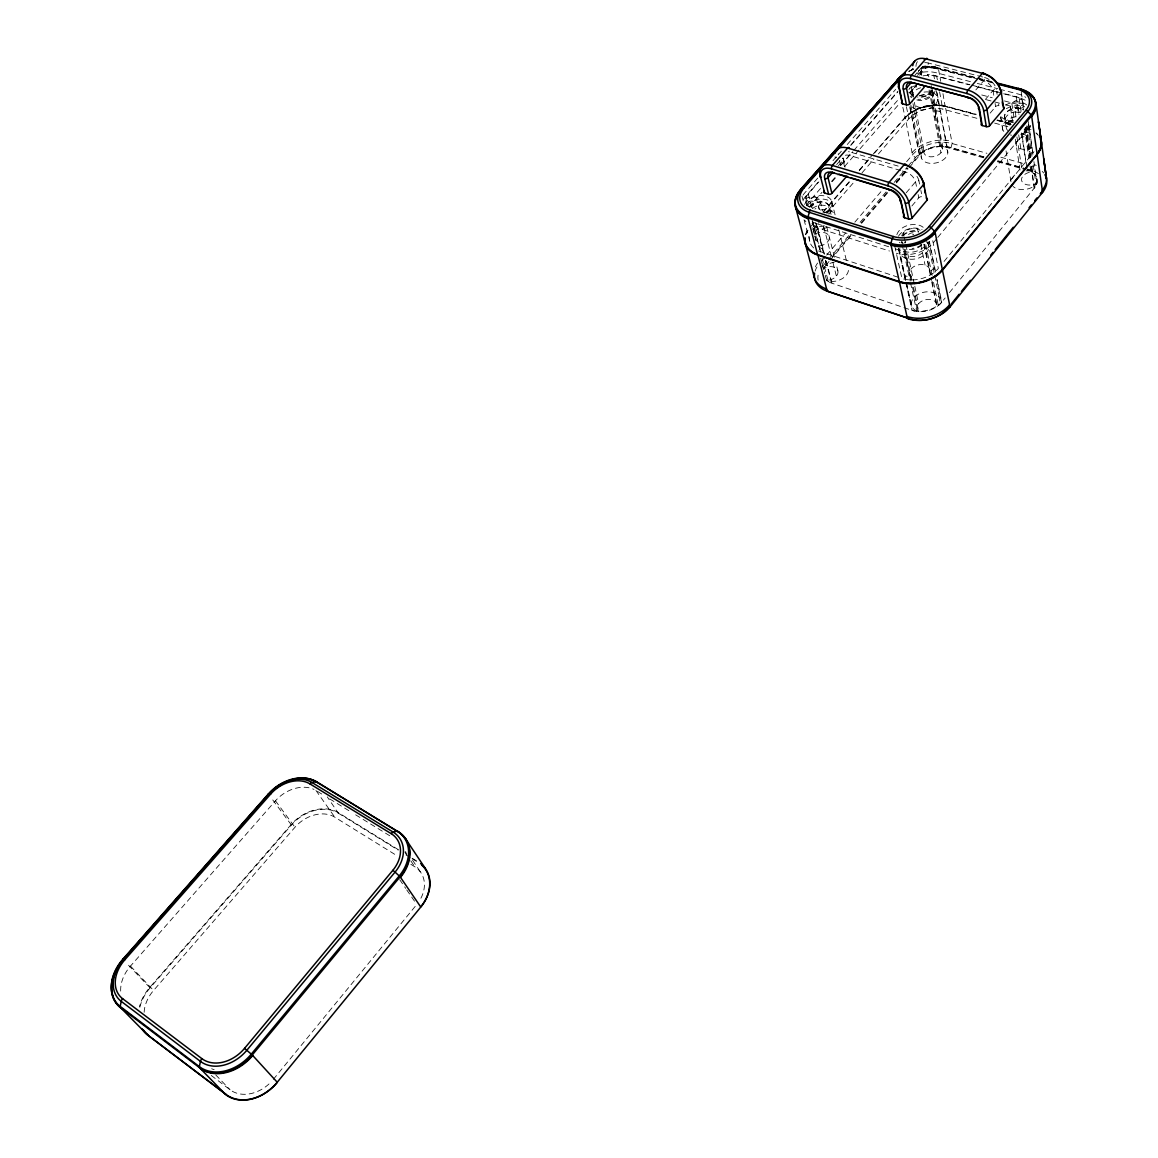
<?xml version="1.0" encoding="UTF-8"?>
<svg xmlns="http://www.w3.org/2000/svg" width="1158" height="1158" viewBox="0 0 1158 1158"><rect width="100%" height="100%" fill="white"/><g stroke="black" fill="none" stroke-linecap="round" stroke-linejoin="round"><path stroke-width="0.75" stroke-dasharray="5 3.75" d="M843.314 158.357L845.398 166.998M921.189 68.365L921.884 74.488M139.843 1007.286A38.88 29.109 -44.1 0 1 150.077 987.875L291.411 825.017A36.303 27.604 -37.2 0 1 338.252 813.104L327.294 796.863M984.01 156.851L951.008 147.529A26.417 17.052 -13.3 0 0 915.341 157.662L912.504 154.81L905.194 117.783A29.616 18.731 -13.6 0 1 945.131 106.348L942.655 91.858M951.008 147.529L952.151 143.534L945.333 106.391L937.922 105.262M1030.07 129.493A30.571 19.614 -11.9 0 0 1026.393 128.248L1026.509 127.829A30.89 19.802 -11.9 0 1 1030.996 129.421M1038.408 173.642A27.256 17.833 -11.5 0 0 1030.909 170.081L1032.125 165.999A30.325 19.802 -11.6 0 1 1036.54 167.62M895.568 248.941L898.999 250.041A21.988 14.678 -13.8 0 0 903.587 251.011A14.88 9.973 -13.7 0 0 925.083 245.771L925.807 244.816A21.988 14.678 -13.8 0 0 929.078 241.646L935.461 272.897M909.32 92.626A20.757 12.955 -13.8 0 1 910.593 91.569L911.274 90.715A13.968 8.699 -13.8 0 1 916.499 86.893M825.205 275.228L826.551 280.366A21.09 14.258 -15.3 0 0 831.618 283.117L912.301 310.445A21.307 14.663 -13.3 0 0 941.483 302.412L945.16 297.953M949.401 292.656L1034.47 187.842A21.249 13.867 -11.6 0 0 1037.047 183.051L1033.92 161.599M273.317 1079.415L415.708 905.773M944.06 261.462L1032.907 153.117A25.939 16.632 -11.9 0 0 1034.007 151.64M936.648 238.809L933.218 242.948A26.924 17.978 -13.8 0 1 896.335 253.226M937.777 237.433L1029.115 127.09A26.272 16.632 -12.1 0 0 1030.229 125.614M911.882 205.965L918.801 197.772A2.475 1.621 -13.6 0 1 922.159 196.817L920.871 190.433M990.162 113.122L995.605 106.666A2.432 1.52 -12.3 0 1 998.905 105.725L998.138 100.847M906.222 192.778L915.529 181.82A2.504 1.621 -13.7 0 1 918.916 180.851L919.568 184.05M985.313 99.53L993.014 90.454A2.446 1.52 -12.4 0 1 996.329 89.499L997.11 94.363M821.919 260.637L825.451 256.511M826.624 255.136L845.441 233.149M854.85 222.148L883.091 189.159M906.627 161.671L912.504 154.81A29.37 18.948 -13.4 0 1 952.151 143.534L986.92 153.305M822.527 266.311L827.217 260.811M828.404 259.435L849.552 234.683M860.119 222.307L887.144 190.665M894.193 182.414L907.119 167.288M908.292 165.912L915.341 157.662M832.066 256.873L850.667 235.088M861.147 222.828L887.896 191.504M896.031 181.965L907.669 168.344M912.316 162.902L919.293 154.723A20.583 13.259 -13.4 0 1 923.939 150.728L913.604 98.473M829.027 261.476L826.696 264.198A20.656 13.968 -15.3 0 0 823.671 269.496M830.185 260.116L852.274 234.234M861.581 223.335L888.316 192.011M896.466 182.472L908.089 168.851M909.247 167.49L919.713 155.23A20.164 12.984 -13.4 0 1 946.983 147.486L983.533 157.806M896.422 182.964L905.773 172.021A2.519 1.23 -72.4 0 0 906.728 168.605A12.26 7.194 40.5 0 1 907.655 168.909M975.861 89.904L983.591 80.843A2.475 1.144 -73.6 0 0 984.561 77.485L981.144 76.602M144.142 1012.295A32.989 24.694 -44.1 0 1 153.565 990.466L294.972 827.261A30.803 23.421 -37.2 0 1 334.763 817.157L396.818 855.617M812.771 229.805A25.766 17.124 -15.5 0 1 813.958 228.314L819.053 222.423M826.841 213.434L855.255 180.648M862.001 172.875L874 159.022M878.401 153.942L908.856 118.796A25.129 15.894 -13.6 0 1 942.771 109.084L979.089 118.898M836.669 164.537L841.779 158.646M918.453 71.174L921.667 67.454L918.308 71.333M914.936 75.212L917.179 72.621M822.889 211.986L849.827 180.938M859.207 170.139L872.104 155.288M873.277 153.942L904.905 117.494A29.905 18.919 -13.6 0 1 945.246 105.943L976.368 114.324M810.108 227.272L813.813 223.089M823.179 212.29L850.131 181.241M859.308 170.588L870.049 158.284M874.536 153.044L905.194 117.783L902.777 107.028M809.5 207.036A21.293 13.968 -15.7 0 1 811.295 204.59L821.992 192.344M831.502 181.473L836.25 176.03M844.573 166.506L858.831 150.178M860.018 148.817L899.23 103.916M832.168 181.676L839.101 173.743M910.174 92.35L916.094 85.562M838.493 165.666L843.154 160.354A9.64 5.544 41.7 0 1 843.067 157.835M917.498 75.429L920.798 71.651A9.38 5.891 41.9 0 1 927.283 66.31A2.432 1.187 -74 0 0 928.195 62.995L979.436 76.167M841.142 164.754L849.335 155.404A2.461 1.259 -72.8 0 0 850.247 152.045L898.159 166.101M919.539 75.154L927.283 66.31L973.357 78.194M820.544 188.45L807.473 203.388A26.084 17.109 -15.7 0 0 806.272 204.908M840.751 165.362L852.635 151.785M853.822 150.424L898.97 98.806M817.736 178.1L804.752 192.894A26.214 17.109 -15.7 0 0 802.451 196.006M832.978 160.673L841.345 151.22M847.251 144.504L895.67 89.383M120.693 991.103A33.64 24.868 -43.5 0 1 130.478 966.105L275.459 800.815A31.382 23.551 -36.7 0 1 314.006 789.423M803.377 199.523A26.171 17.109 -15.7 0 1 805.664 196.397L818.778 181.444M851 144.721L897.522 91.685M806.923 205.69L805.172 198.93A21.843 14.258 -15.7 0 1 808.226 193.965L818.851 181.849M850.739 145.517L897.957 91.67M906.526 116.321L905.006 117.942A29.905 18.919 -13.6 0 1 945.333 106.391L976.44 114.772M908.292 114.729L910.304 113.18M923.317 107.014L926.139 106.275L916.282 109.677L908.726 114.381L920.61 107.839L936.547 105.219M911.389 112.427L912.967 111.429M931.785 105.364L934.651 105.219M934.593 105.19L940.137 105.421M940.064 105.407L945.333 106.391M991.291 81.494L935.794 67.207L922.868 66.527A26.808 16.603 -13.9 0 1 935.794 67.207L937.951 67.757A1.534 0.738 -73.9 0 1 938.342 68.308L940.73 81.306M1026.393 128.248L1028.854 129.001M945.131 106.348L976.252 114.729M991.653 82.059L938.342 68.308A30.441 18.89 -13.9 0 0 922.029 67.757M922.636 67.193A24.665 15.271 -13.9 0 1 934.535 67.815L977.598 78.932M979.321 79.381L993.115 82.942M980.175 79.96L983.591 80.843A9.539 6.108 40.5 0 1 993.014 90.454L994.056 96.939M970.433 81.639L936.055 72.722A25.563 15.865 -13.8 0 0 917.252 73.359M977.309 83.419L997.935 88.775M999.658 89.224L1018.562 94.131A26.402 16.617 -12.1 0 1 1025.829 97.373M928.846 76.848A9.8 6.051 -13.9 0 0 927.254 74.503A21.293 13.216 -13.8 0 1 933.811 75.299L969.912 84.693M971.634 85.142L1016.319 96.78A22.002 13.853 -12.1 0 1 1021.921 99.197L1023.469 109.749M923.042 75.835A25.519 15.865 -13.8 0 1 936.721 76.327L969.333 84.823M976.194 86.604L1001.945 93.32M1003.653 93.769L1019.098 97.793A26.359 16.617 -12.1 0 1 1027.841 102.251M981.738 94.97L992.218 97.735M1004.449 100.949L1020.184 105.074A26.272 16.632 -12.1 0 1 1023.99 106.406M986.269 99.704L1003.754 104.321M1005.506 104.785L1017.737 108.012A21.437 13.578 -12.1 0 1 1021.674 109.489A14.489 9.163 -11.9 0 1 1023.585 109.952M997.11 119.911L1010.948 123.631M997.183 120.374L1011.021 124.094M996.995 120.331L1012.555 124.514M994.65 123.11L1008.488 126.859M1000.83 157.213L1025.163 164.045M997.906 160.774L1023.962 168.127M1025.698 168.619L1030.909 170.081M923.939 150.728A9.481 6.08 -13.5 0 0 935.128 156.287A9.481 6.08 -13.5 0 0 940.759 145.951A20.583 13.259 -13.4 0 1 947.128 146.82L983.678 157.141M997.603 161.078L1025.452 168.938M997.458 161.744L1025.293 169.618M900.635 170.501L849.335 155.404A9.64 5.544 41.7 0 0 843.82 156.287M902.357 171.008L905.773 172.021A9.814 5.747 40.5 0 1 915.529 181.82L916.832 188.204M888.693 246.741L816.564 223.624L824.482 254.268M813.886 226.707L889.46 251.025M818.561 250.939A25.766 17.124 -15.5 0 0 820.371 251.633L900.244 277.934M317.466 791.406L323.574 795.155M329.683 798.89L349.542 811.078M355.651 814.827L392.287 837.306M398.366 849.683L338.353 812.655A36.68 27.879 -37.2 0 0 291.049 824.684L149.686 987.528A39.271 29.413 -44.1 0 0 139.51 1006.476M412.219 858.237L416.837 861.089M338.252 813.104L398.265 850.146M405.951 854.894L410.569 857.745M412.118 858.7L418.27 862.493M410.887 864.331L414.752 866.734A31.686 25.042 -37.4 0 1 420.036 899.809M211.234 1075.449L230.037 1089.75A34.016 26.446 -45.7 0 0 271.276 1081.731M150.077 987.875L126.077 962.66M1036.005 132.909L1037.64 134.429M291.411 825.017L271.088 797.703M215.721 1074.885L230.037 1089.75M130.478 966.105L153.565 990.466M275.459 800.815L294.972 827.261M315.946 790.465L334.763 817.157M399.684 879.66L405.72 888.418M406.719 889.88L415.78 903.008M412.552 860.206L421.367 873.364M404.822 851.955L406.805 854.908M410.786 860.814L414.752 866.734M804.028 219.702L809.905 241.935M801.929 196.035L803.724 202.882M812.626 221.815L821.905 256.729M822.108 258.321L828.231 281.061A13.939 9.423 -15.5 0 0 842.865 278.282A13.939 9.423 -15.5 0 0 848.235 267.903M812.076 219.716L820.371 251.633M805.664 196.397L808.342 206.717M812.207 221.598L813.958 228.314M812.786 227.561L816.752 242.76M822.093 263.242L824.757 273.52M813.524 230.992L814.407 234.365M814.841 236.073L816.636 242.919M820.646 258.335L823.324 268.598A9.742 6.601 -15.7 0 1 837.885 270.885L836.163 264.01M826.233 261.086L831.951 283.232A20.656 13.968 -15.3 0 1 826.595 280.193M811.295 204.59L812.178 208.006M816.144 223.32L824.091 253.993M825.813 260.796L831.618 283.117M808.226 193.965L812.163 209.164M815.652 222.669L824.916 258.552M825.365 260.261L826.247 263.691A21.09 14.258 -15.3 0 0 823.584 267.947M834.426 257.221L826.754 226.925M818.59 206.312L819.459 209.699M823.758 226.606L831.14 255.542M832.891 262.403L836.394 276.125M816.072 197.323L819.082 209.164M823.396 226.071L825.133 232.83M820.182 201L822.658 210.77M829.852 209.569L831.155 214.795M831.777 201.506L835.352 215.924M838.783 229.776L846.512 260.97M839.434 160.586L840.694 165.826M844.602 166.984L842.517 158.241A2.417 1.549 -15.4 0 1 843.154 160.354M904.268 249.158L911.201 280.974M909.884 275.054L909.435 272.984L911.172 280.801M907.496 264.01L907.886 265.819L905.556 255.093M894.758 246.133L901.937 278.499A26.591 17.978 -13.6 0 0 938.356 268.41L931.77 235.812M909.435 272.984L911.071 280.424M898.941 248.203L911.621 305.813M898.999 250.041L912.301 310.445M898.29 248.232L911.968 310.33A21.756 14.967 -13.3 0 0 918.743 311.56A10.118 6.991 -13.2 0 1 924.837 299.893A10.118 6.991 -13.2 0 1 936.808 306.595A21.756 14.967 -13.3 0 0 941.772 302.137L937.14 279.44M905.252 249.375L911.954 280.279M913.459 287.242L918.743 311.56M902.227 244.801L910.13 281.003M910.506 282.769L916.658 310.995A21.322 14.663 -13.3 0 0 938.226 305.061L933.116 280.25M903.283 232.946L904.022 236.377M904.384 238.085L905.498 243.238M905.874 244.946L914.444 284.607M914.82 286.344L918.569 303.729M912.533 287.198L916.991 307.854M917.541 228.951L918.251 232.396M920.755 244.439L925.054 265.081M930.699 274.576L924.46 244.468M932.074 281.264L936.938 304.713M923.881 244.179L931.394 280.439M931.756 282.176L936.808 306.595M918.149 194.573L918.801 197.772M927.876 241.805L934.376 273.534M934.738 275.286L939.428 298.156M925.807 244.816L932.755 278.485M929.382 241.371L935.722 272.463M936.88 279.845L941.483 302.412M906.439 106.797L908.856 118.796M910.868 105.161L921.421 158.038M909.971 106.565L919.713 155.23M909.87 107.694L919.293 154.723M911.216 86.416L913.257 96.751M910.593 91.569L912.649 101.933M912.996 103.655L922.579 151.973A13.578 8.714 -13.4 0 0 927.659 162.916A13.578 8.714 -13.4 0 0 945.507 157.85A13.578 8.714 -13.4 0 0 942.684 146.255L931.264 85.62M921.479 75.198L920.798 71.651A2.374 1.462 -14 0 0 920.103 69.697L921.131 75.024M942.438 149.107L931.22 89.875M930.192 90.063L940.759 145.951M929.078 89.962L940.991 152.769M932.624 90.961L933.97 98.083M933.811 75.299L934.448 78.758M937.025 92.611L947.128 146.82M936.33 90.715L947.823 152.407M936.721 76.327L937.358 79.772M939.587 91.844L942.771 109.084M995.098 103.424L995.605 106.666M1000.628 116.668L1003.031 131.824M1006.056 150.902L1011.006 182.124A14.07 9.163 -11.4 0 1 1017.202 173.382M1005.043 120.157L1006.186 127.366M1010.413 107.289L1012.743 122.502M1015.291 139.192L1020.169 171.022M1011.86 103.525L1014.263 119.332M1016.941 136.905L1021.819 168.952M1017.737 108.012L1018.794 115.105M1021.457 132.852L1025.974 163.003M1015.276 112.008L1016.073 117.291M1018.722 134.864L1020.849 148.933M1024.54 128.871L1028.97 158.82M1030.012 165.869L1030.794 171.152A20.815 13.578 -11.6 0 1 1036.077 184.455A14.07 9.163 -11.4 0 1 1013.033 186.409M1019.098 97.793L1021.211 112.008M1016.319 96.78L1018.953 114.381M1026.929 167.649L1021.848 133.72A21.626 13.867 -11.9 0 1 1027.363 136.166A10.031 6.412 -11.6 0 0 1016.348 145.488A10.031 6.412 -11.6 0 0 1031.836 147.298A21.626 13.867 -11.9 0 1 1029.201 152.103M1027.566 126.28L1031.952 156.258M1033.24 165.073L1036.077 184.455M1021.255 92.09L1023.614 108.172M1030.75 156.677L1026.581 128.292A30.875 19.802 -11.9 0 1 1031.069 129.884M1026.06 127.366L1030.519 157.618M1031.836 166.549L1032.618 171.905A9.857 6.412 -11.3 0 0 1021.805 181.14A9.857 6.412 -11.3 0 0 1037.047 183.051M1025.568 127.452L1029.998 157.459M1031.315 166.405L1034.47 187.842M1025.25 127.756L1029.708 157.951M1031.025 166.824L1034.166 188.146A20.815 13.578 -11.6 0 0 1027.03 170.11M1028.304 121.547L1032.907 153.117M1028.507 124.384L1032.878 154.448M1036.888 178.81L1037.061 180.17M912.967 69.61A18.76 11.783 41.9 0 1 912.779 68.308M924.677 62.72A11.71 7.368 41.9 0 1 928.195 62.995M915.964 66.397A16.4 10.321 41.9 0 1 918.453 60.578M984.561 77.485A11.927 7.643 40.5 0 1 996.329 89.499M913.097 69.48A2.374 1.462 -14 0 1 913.401 69.234M835.309 158.024A19.266 11.088 41.7 0 1 835.063 156.735M848.467 151.669A12.043 6.934 41.7 0 1 849.364 151.814M838.276 154.839A16.849 9.713 41.7 0 1 838.291 153.753M916.904 176.291A12.26 7.194 40.5 0 1 918.916 180.851M835.584 157.749A2.417 1.549 -15.5 0 1 836.583 157.198M922.159 68.438A30.441 18.89 -13.9 0 1 938.458 69.002M911.433 69.552A26.808 16.603 -13.9 0 1 913.257 68.829M934.535 67.815A3.069 1.491 -73.9 0 1 935.794 67.207M908.726 71.26A30.007 18.615 -13.9 0 1 912.75 69.567M923.491 66.99A30.007 18.615 -13.9 0 1 937.951 67.757M908.914 71.507A24.665 15.271 -13.9 0 1 912.113 69.972M805.461 234.596A30.673 20.381 -15.5 0 1 808.574 228.618M1036.092 133.127A30.571 19.614 -11.9 0 1 1038.306 135.443M805.823 234.756A30.354 20.178 -15.5 0 1 809.109 228.604M1024.048 131.071A25.939 16.632 -11.9 0 1 1031.199 134.371M813.727 247.942A25.766 17.124 -15.5 0 1 809.717 236.608M924.055 244.642A10.9 7.324 -13.7 0 1 915.442 256.207A10.9 7.324 -13.7 0 1 903.747 248.854M926.11 241.53A14.822 9.973 -13.7 0 1 917.339 258.48A14.822 9.973 -13.7 0 1 899.969 248.811M903.674 243.397A14.822 9.973 -13.7 0 1 905.802 241.834M921.811 244.743A10.943 7.324 -13.7 0 1 906.888 248.898M901.995 243.31A10.943 7.324 -13.7 0 1 902.212 241.79M912.692 234.466A10.943 7.324 -13.7 0 1 913.778 234.35M900.142 242.891A14.938 9.973 -13.8 0 1 899.245 242.225M896.857 234.669A14.938 9.973 -13.8 0 1 908.176 225.303A14.938 9.973 -13.8 0 1 923.187 227.301M1026.987 125.686A10.61 6.731 -11.8 0 1 1023.006 130.492M1007.706 130.507A10.61 6.731 -11.8 0 1 1015.19 119.288M1030.736 125.643A14.446 9.163 -11.8 0 1 1017.158 135.095M1011.6 135.168A14.446 9.163 -11.8 0 1 1010.384 134.979M1003.798 131.447A14.446 9.163 -11.8 0 1 1017.564 116.509M1010.094 125.136A10.654 6.731 -11.9 0 1 1006.316 116.509A10.654 6.731 -11.9 0 1 1020.14 111.921M1013.482 120.736A14.547 9.163 -11.9 0 1 1001.511 116.972M1005.781 105.06A14.547 9.163 -11.9 0 1 1026.668 104.944M824.38 225.752A10.509 6.934 -15.8 0 1 811.946 223.552M823.758 212.16A10.509 6.934 -15.8 0 1 829.996 214.129M826.798 227.518A14.301 9.423 -15.8 0 1 813.509 228.575M820.371 210.003A14.301 9.423 -15.8 0 1 835.251 215.504M812.424 208.57A10.552 6.919 -15.9 0 1 825.944 205.834A10.552 6.919 -15.9 0 1 828.708 214.505M804.593 204.445A14.403 9.423 -15.9 0 1 827.058 196.686A14.403 9.423 -15.9 0 1 824.554 212.913M919.134 96.013A10.234 6.398 -13.8 0 1 933.478 97.127A10.234 6.398 -13.8 0 1 926.603 106.869A10.234 6.398 -13.8 0 1 914.154 103.076M924.026 92.104A13.925 8.699 -13.8 0 1 937.69 97.677A13.925 8.699 -13.8 0 1 927.949 108.895A13.925 8.699 -13.8 0 1 911.65 106.348M931.973 89.788A10.263 6.398 -13.8 0 1 929.005 98.01A10.263 6.398 -13.8 0 1 916.557 99.849M913.184 97.243A10.263 6.398 -13.8 0 1 920.639 87.776M932.291 90.483A14.012 8.699 -13.9 0 1 918.714 95.752M912.909 94.898A14.012 8.699 -13.9 0 1 908.813 92.119M1042.229 171.427A30.325 19.802 -11.6 0 1 1043.72 173.034M912.07 152.639A29.413 18.933 -13.4 0 1 951.746 141.348M1034.036 164.508A30.354 19.802 -11.6 0 1 1036.222 165.406M815.362 266.905A30.137 20.381 -15.3 0 1 817.606 263.04M910.145 88.095A25.433 15.879 -13.8 0 1 914.487 85.851M805.881 221.728A26.084 17.109 -15.7 0 1 804.781 220.281M815.131 271.102A30.108 20.381 -15.3 0 1 816.94 267.049M818.141 280.178A27.068 18.34 -15.3 0 1 819.082 271.783M816.318 223.537A21.293 13.968 -15.7 0 1 812.873 221.945A14.359 9.423 -15.9 0 1 812.25 221.8M935.273 90.831A13.997 8.699 -13.9 0 1 918.091 99.313M911.737 97.605A13.997 8.699 -13.9 0 1 910.159 96.403M908.958 89.615A13.997 8.699 -13.9 0 1 909.942 87.936M932.219 89.716A10.277 6.383 -13.8 0 1 917.469 97.069M913.387 95.13A10.277 6.383 -13.8 0 1 916.282 86.184M932.002 90.02A10.277 6.383 -13.9 0 1 919.163 96.91M913.315 94.768A10.277 6.383 -13.9 0 1 916.21 85.822M922.579 151.973A20.164 12.984 -13.4 0 1 942.684 146.255M807.256 205.299A14.374 9.423 -15.9 0 1 827.84 200.16A14.374 9.423 -15.9 0 1 828.781 214.216M809.905 207.224A10.567 6.919 -15.9 0 1 824.771 202.563A10.567 6.919 -15.9 0 1 826.855 212.58M809.818 206.877A10.567 6.919 -15.9 0 1 825.075 202.346A10.567 6.919 -15.9 0 1 826.117 212.811M828.231 281.061A20.67 13.968 -15.3 0 1 826.566 279.816M823.584 268.931A20.67 13.968 -15.3 0 1 824.366 267.02A13.939 9.423 -15.5 0 1 834.339 262.142M1011.238 124.427A14.518 9.163 -11.9 0 1 1000.7 117.088M1006.36 108.693A14.518 9.163 -11.9 0 1 1024.483 106.854M1013.308 122.299A10.668 6.731 -11.9 0 1 1006.041 112.963A10.668 6.731 -11.9 0 1 1023.426 110.169M1013.25 121.937A10.668 6.731 -11.9 0 1 1005.984 112.587A10.668 6.731 -11.9 0 1 1023.368 109.793M1026.002 170.863A14.07 9.163 -11.4 0 1 1030.794 171.152M921.681 244.714A14.909 9.973 -13.7 0 1 912.055 248.478M898.478 236.246A14.909 9.973 -13.7 0 1 922.043 229.646M902.212 242.992A10.958 7.324 -13.7 0 1 901.532 241.631M903.037 235.841A10.958 7.324 -13.7 0 1 917.918 231.672M902.618 243.238A10.958 7.324 -13.7 0 1 901.735 241.964M902.473 236.116A10.958 7.324 -13.7 0 1 918.627 231.6M916.658 310.995A14.432 9.944 -13.3 0 1 913.836 297.707A14.432 9.944 -13.3 0 1 932.812 292.482A14.432 9.944 -13.3 0 1 938.226 305.061M214.158 1069.659A34.697 26.663 -45 0 1 211.653 1068.733M405.647 851.477A32.308 25.215 -36.9 0 1 406.255 854.083M1020.748 112.254A10.205 6.412 -11.8 0 1 1010.427 106.681A10.205 6.412 -11.8 0 1 1021.921 99.197M934.651 267.223A22.147 14.982 -13.6 0 1 929.585 271.71A10.306 7.006 -13.5 0 0 917.44 265.066A10.306 7.006 -13.5 0 0 911.201 276.805A22.147 14.982 -13.6 0 1 904.326 275.618M901.735 235.899A10.494 7.006 -13.7 0 1 909.406 229.11A10.494 7.006 -13.7 0 1 920.147 230.268M815.015 234.017A9.915 6.601 -15.9 0 1 829.244 236.797A9.915 6.601 -15.9 0 1 817.635 246.133M837.885 270.885A9.742 6.601 -15.7 0 1 826.551 280.366M805.172 198.93A10.089 6.586 -16.1 0 1 819.039 199.06A10.089 6.586 -16.1 0 1 814.942 209.062M934.318 117.638A9.64 6.065 -13.7 0 0 934.115 110.806A20.931 13.245 -13.6 0 1 940.571 111.646M912.287 119.752A20.931 13.245 -13.6 0 1 917.006 115.713M916.528 85.518A9.8 6.051 -13.9 0 1 915.66 85.46M822.759 248.854A21.466 14.272 -15.5 0 1 817.91 246.35M814.957 233.048A21.466 14.272 -15.5 0 1 817.389 229.429M1027.551 169.531A21.249 13.867 -11.6 0 1 1032.618 171.905M908.552 234.596A4.082 2.736 -13.7 0 1 914.111 233.048M807.43 230.963L806.388 232.961A30.658 20.381 -15.5 0 1 808.689 229.067L807.43 230.963M935.606 67.236L932.016 66.628L936.88 67.482L935.606 67.236M1018.635 108.244A3.981 2.49 -11.8 0 0 1024.381 105.204A3.981 2.49 -11.8 0 0 1018.374 103.902A3.981 2.49 -11.8 0 0 1018.635 108.244M809.167 206.442A3.923 2.562 -16.1 0 0 814.248 202.679A3.923 2.562 -16.1 0 0 807.98 202.158A3.923 2.562 -16.1 0 0 809.167 206.442"/><path stroke-width="1.5" d="M805.128 237.882A30.354 20.178 -15.5 0 0 817.809 254.63L827.145 291.15L909.58 318.711L827.145 291.15A30.108 20.381 -15.3 0 1 814.624 273.216M951.254 304.004L959.142 294.233M961.401 291.44L970.418 280.279M990.712 255.151L992.971 252.372M995.214 249.578L1013.264 227.243M1029.042 207.702L1031.3 204.923M1034.687 200.725L1036.931 197.946M400.509 877.344A38.561 30.036 -36.8 0 0 398.323 831.965L316.843 781.925A1.853 1.115 -57.5 0 0 316.018 781.65L312.038 782.519A3.706 2.244 -57.4 0 0 309.953 783.894A30.369 22.697 -36.6 0 0 270.784 793.939L268.439 793.852L122.864 959.171A39.589 29.211 -43.4 0 0 120.2 1006.418A2.026 1.201 -51.3 0 0 120.403 1007.474L147.5 1034.905L226.128 1094.498A40.096 31.165 -45.7 0 0 277.196 1082.31L420.861 906.946A37.736 29.819 -37.4 0 0 420.6 863.579M244.555 1048.352L252.183 1054.909L277.312 1082.339A40.501 31.483 -45.7 0 1 225.709 1094.643L199.523 1067.69A2.099 1.172 -52.6 0 1 199.335 1066.619L200.464 1061.408A4.198 2.345 -52.7 0 1 201.883 1058.644A33.582 25.737 -44.8 0 0 244.555 1048.352L392.794 870.367A31.266 24.304 -36.7 0 0 391.129 833.615L309.953 783.894M903.428 75.27A24.665 15.271 -13.9 0 0 901.257 77.441L804.144 187.799A25.302 16.473 -15.7 0 0 810.325 210.22L893.31 236.507A26.127 17.312 -13.9 0 0 929.092 226.49L1025.858 110.328A25.49 15.995 -12.2 0 0 1017.231 89.166L998.283 84.273M851.246 177.927L890.589 189.796A9.857 5.674 40.5 0 1 900.417 199.639L903.819 215.533A2.49 1.65 -13.9 0 0 904.528 217.747L908.639 219.021A2.49 1.65 -13.8 0 0 912.026 218.066L927.008 200.247L923.795 184.267A2.504 1.636 -13.6 0 0 923.056 182.081A17.153 10.075 40.5 0 0 905.947 164.899L847.613 148.065A19.266 11.088 41.7 0 0 835.121 153.001M989.627 125.701L1003.798 108.838L1001.265 92.597A2.446 1.534 -12.3 0 0 1000.454 90.57A16.69 10.712 40.5 0 0 983.938 73.721A2.475 1.144 -73.6 0 0 982.36 73.316L967.943 90.15A2.49 1.158 -73.4 0 0 966.988 93.537A16.791 10.581 40.5 0 1 983.634 110.459L986.312 126.642A2.446 1.549 -12.4 0 0 989.627 125.701L986.963 109.503A19.179 12.101 40.5 0 0 967.943 90.15L911.433 75.328A18.846 11.667 41.9 0 0 898.637 85.924L901.879 101.846A2.359 1.476 -14.2 0 0 902.545 103.829L906.439 104.886A2.359 1.476 -14.1 0 0 909.652 103.959L923.867 87.632A2.359 1.462 -13.9 0 0 924.127 86.314M905.947 164.899A2.519 1.23 -72.5 0 0 904.224 164.61L888.982 182.414A2.533 1.245 -72.2 0 0 888.027 185.859A17.269 9.93 40.5 0 1 905.266 203.113L908.639 219.021M914.661 61.215L900.258 77.586M824.091 190.925A2.417 1.563 -15.7 0 0 824.699 193.053L828.607 194.254A2.417 1.578 -15.6 0 0 831.893 193.328L846.889 176.088M832.674 172.31L828.013 177.637A2.432 1.578 -15.7 0 1 824.699 178.578L828.607 194.254M910.883 82.985L906.468 88.022A2.388 1.476 -14.2 0 1 903.226 88.949L906.439 104.886M268.439 793.852A36.94 27.647 -36.6 0 1 316.018 781.65L397.136 831.14A38.026 29.601 -36.8 0 1 399.278 875.882L251.315 1054.098A40.848 31.338 -44.8 0 1 199.335 1066.619L120.2 1006.418L121.228 1001.352A4.053 2.403 -51.4 0 1 122.618 998.674A32.554 23.985 -43.3 0 1 124.775 959.866L270.784 793.939M911.36 319.246A27.922 19.237 -13.3 0 0 947.866 308.187L950.052 306.899L1042.605 192.286L1037.105 154.072A30.89 19.802 -11.9 0 0 1039.537 136.528M929.092 226.49A3.213 1.853 39.4 0 1 931.148 227.779L934.52 231.151A1.607 0.926 39.3 0 1 935.071 232.107L942.351 269.698A31.338 21.191 -13.6 0 1 899.375 281.611L890.849 244.454A1.621 0.796 -71.3 0 1 890.922 243.325L892.225 238.649A3.242 1.578 -71.4 0 1 893.31 236.507M226.128 1094.498L147.5 1034.905A39.271 29.413 -44.1 0 1 142 1028.782M122.864 959.171L124.775 959.866M817.809 254.63L817.577 254.601A30.673 20.381 -15.5 0 1 804.68 238.852M1017.231 89.166A3.156 1.419 -73.3 0 1 1018.461 88.515L1020.632 89.079L1020.994 90.295A31.44 19.787 -12.1 0 1 1031.706 116.466M983.938 73.721L925.879 58.87A18.76 11.783 41.9 0 0 912.779 65.716M997.805 83.188L1020.531 89.036A31.005 19.498 -12.2 0 1 1031.083 114.83A1.549 0.999 39 0 1 1031.604 115.771L1037.105 154.072L942.351 269.698L950.052 306.899A31.049 21.38 -13.3 0 1 907.423 318.609L899.375 281.611L817.577 254.601L807.995 217.979A31.237 20.366 -15.7 0 1 800.41 190.23A1.534 0.84 42 0 1 800.554 189.536L899.636 77.658A26.808 16.603 -13.9 0 1 904.803 73.142M996.806 83.39L1020.893 89.6A31.454 19.787 -12.1 0 1 1031.604 115.771L935.071 232.107A32.25 21.409 -13.8 0 1 890.849 244.454L807.995 217.979A1.578 0.825 -71.8 0 1 808.038 216.879L809.254 212.319A3.156 1.65 -71.9 0 1 810.325 210.22M902.545 103.829L899.317 87.907A16.502 10.19 41.9 0 1 910.506 78.657L966.988 93.537M903.226 88.949A11.783 7.281 41.9 0 1 911.245 82.363A2.432 1.201 -73.8 0 0 912.895 82.754L969.232 97.663A9.597 6.051 40.5 0 1 978.727 107.303A2.461 1.549 -12.6 0 0 979.509 109.359L982.216 125.527L986.312 126.642M911.245 82.363L967.639 97.286A2.475 1.158 -73.4 0 0 969.232 97.663M846.903 147.848A16.849 9.713 41.7 0 1 849.379 148.383A2.475 1.259 -72.9 0 0 847.613 148.065L832.356 165.464A19.368 10.943 41.6 0 0 820.168 175.249A2.432 1.563 -15.8 0 0 820.776 177.377A16.95 9.553 41.6 0 1 831.444 168.836L888.027 185.859M839.26 174.322L847.815 176.899M824.699 178.578A12.116 6.832 41.6 0 1 832.341 172.499L888.837 189.55A2.519 1.245 -72.2 0 0 890.589 189.796M122.618 998.674L201.883 1058.644M122.922 959.316L123.602 960.04A40.139 29.645 -43.4 0 0 120.91 1007.981M268.989 794.866L268.41 794.026M425.464 868.688L405.488 838.653M795.575 207.152L805.128 243.05M805.259 243.484L814.291 277.413M820.168 175.249L824.699 193.053M831.893 193.328L828.013 177.637A9.684 5.472 41.6 0 1 833.427 172.585M900.417 199.639A2.504 1.65 -14 0 0 901.127 201.854L904.528 217.747M912.026 218.066L908.683 202.143A19.715 11.363 40.5 0 0 888.982 182.414L832.356 165.464A2.475 1.274 -72.6 0 0 831.444 168.836M909.652 103.959L906.468 88.022A9.423 5.833 41.9 0 1 912.895 82.754M923.375 183.673L924.026 186.872M924.663 190.071L925.3 193.27M978.727 107.303L981.434 123.472A2.432 1.549 -12.5 0 0 982.216 125.527M1002.235 101.933L1002.741 105.175M1041.288 141.363L1038.465 121.706L1041.404 142.376L1035.99 103.728M1046.369 177.406L1043.691 158.762L1046.47 178.419L1041.36 141.826M982.36 73.316A19.078 12.231 40.5 0 1 1001.265 92.597L986.963 109.503A2.461 1.549 -12.5 0 1 983.634 110.459M1003.175 106.854A2.432 1.534 -12.2 0 1 1003.798 108.838M910.506 78.657A2.446 1.201 -73.9 0 1 911.433 75.328L925.879 58.87A2.432 1.187 -74.1 0 1 927.5 59.275A16.4 10.321 41.9 0 0 923.78 58.812M899.317 87.907A2.374 1.476 -14.3 0 1 898.637 85.924M967.639 97.286A12 7.556 40.5 0 1 979.509 109.359M834.136 172.774A2.475 1.274 -72.6 0 1 832.341 172.499M904.224 164.61A19.614 11.508 40.5 0 1 923.795 184.267L908.683 202.143A2.504 1.65 -13.9 0 1 905.266 203.113M926.27 198.061A2.475 1.636 -13.5 0 1 927.008 200.247M888.837 189.55A12.333 7.093 40.5 0 1 901.127 201.854M935.215 232.787A32.236 21.409 -13.8 0 1 890.994 245.134M808.168 218.645A31.223 20.366 -15.7 0 1 800.583 190.896L897.305 80.163A30.441 18.89 -13.9 0 1 904.991 73.866M898.999 79.222A30.441 18.89 -13.9 0 0 897.45 80.843L897.305 80.163A1.491 0.912 42.3 0 1 897.508 79.439A30.007 18.615 -13.9 0 1 905.006 73.272M1018.461 88.515A27.705 17.399 -12.2 0 1 1027.855 111.53L1031.083 114.83L934.52 231.151A31.787 21.105 -13.9 0 1 890.922 243.325L808.038 216.879A30.788 20.077 -15.7 0 1 800.554 189.536L899.636 77.658A2.982 1.838 42.3 0 1 901.257 77.441M1025.858 110.328A3.098 1.998 39.2 0 1 1027.855 111.53L931.148 227.779A28.4 18.832 -13.9 0 1 892.225 238.649L809.254 212.319A27.503 17.906 -15.7 0 1 802.552 187.914A3.083 1.694 41.9 0 1 804.144 187.799M942.583 269.568A31.657 21.409 -13.6 0 1 899.158 281.582M1040.463 139.394A30.571 19.614 -11.9 0 1 1036.873 154.231M1045.558 174.424A30.354 19.802 -11.6 0 1 1042.287 190.071M1044.936 174.786A30.325 19.802 -11.6 0 1 1042.605 192.286L1040.318 193.748A27.256 17.833 -11.5 0 0 1042.128 191.113M949.618 304.728A31.092 21.38 -13.3 0 1 906.946 316.452M826.58 289.022A30.137 20.381 -15.3 0 1 813.828 273.216M804.796 239.286A30.658 20.381 -15.5 0 0 817.693 255.049L899.259 282.031A31.642 21.409 -13.6 0 0 942.67 270.017L1037.177 154.535A30.875 19.802 -11.9 0 0 1040.535 138.859M827.767 290.687A27.068 18.34 -15.3 0 1 826.262 289.978M273.766 790.132A37.461 28.053 -36.7 0 1 317.234 782.49L316.843 781.925A37.476 28.053 -36.6 0 0 268.584 794.301L123.11 959.533A40.168 29.645 -43.4 0 0 120.403 1007.474L199.523 1067.69A41.442 31.787 -44.8 0 0 252.256 1054.996L400.118 876.794A38.576 30.05 -36.8 0 0 397.947 831.401A1.911 1.086 -58.3 0 0 397.136 831.14L393.228 832.153A3.836 2.171 -58.2 0 0 391.129 833.615M252.719 1055.488A41.427 31.787 -44.9 0 1 200.001 1068.183M392.794 870.367A3.821 0.753 40 0 1 395.066 872.104L400.089 876.751L420.716 906.96A37.346 29.515 -37.4 0 0 421.83 865.171M147.92 1034.76A38.88 29.109 -44.1 0 1 143.36 1030.055M395.066 872.104L246.871 1050.219A36.506 27.98 -44.8 0 1 200.464 1061.408L121.228 1001.352A35.377 26.084 -43.3 0 1 123.602 959.142L269.496 793.433A33.017 24.68 -36.6 0 1 312.038 782.519L393.228 832.153A33.987 26.431 -36.7 0 1 395.066 872.104"/></g></svg>
